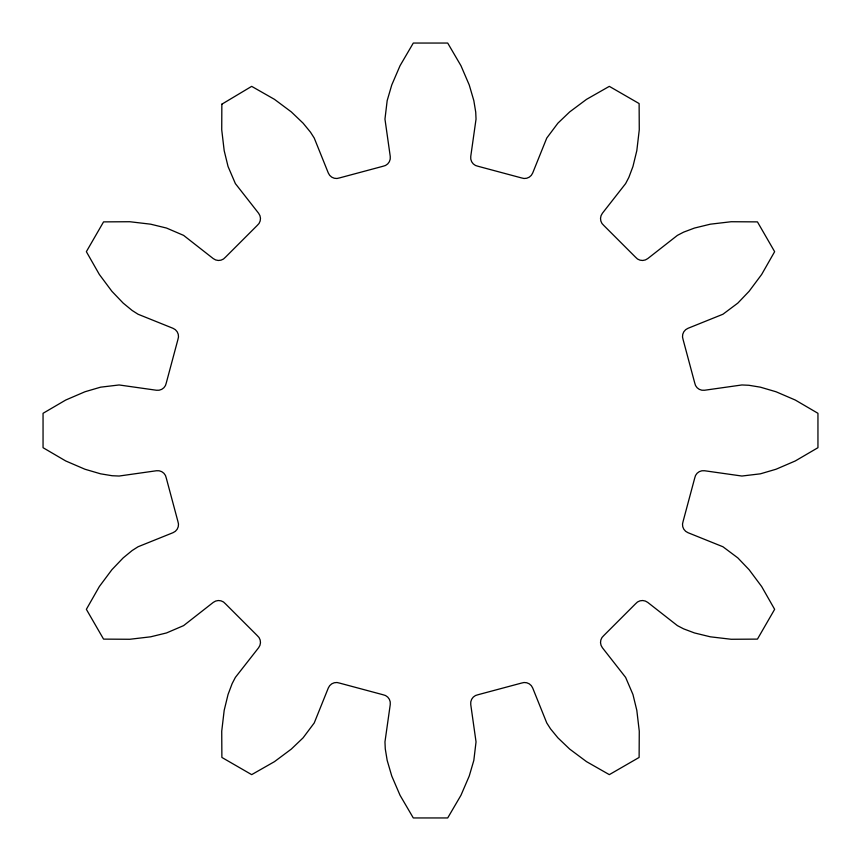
<?xml version="1.0" encoding="UTF-8"?>
<svg xmlns="http://www.w3.org/2000/svg" width="861" height="861" viewBox="0 0 861 861"><rect width="100%" height="100%" fill="white"/><g stroke="black" fill="none" stroke-linecap="round" stroke-linejoin="round"><path stroke-width="1.29" d="M221.847 104.192L221.729 129.817L224.183 150.643L228.047 166.496L235.376 183.597L258.601 213.259A8.696 8.696 0 0 1 257.181 225.485L225.485 257.181A8.696 8.696 0 0 1 213.259 258.601L183.597 235.376L166.496 228.047L150.643 224.183L129.817 221.729L103.557 221.88L86.358 251.67L99.359 274.487L111.898 291.298L123.166 303.094L132.163 310.477L138.061 314.243L173.018 328.31A8.696 8.696 0 0 1 177.893 339.611L166.291 382.908A8.696 8.696 0 0 1 156.422 390.248L119.109 384.964L100.629 387.17L84.981 391.755L65.716 400.042L43.05 413.302L43.05 447.698L65.716 460.958L84.981 469.245L100.629 473.83L112.124 475.724L119.109 476.036L156.422 470.752A8.696 8.696 0 0 1 166.291 478.092L177.893 521.389A8.696 8.696 0 0 1 173.018 532.69L138.061 546.757L132.163 550.523L123.166 557.906L111.898 569.702L99.359 586.513L86.358 609.33L103.557 639.12L129.817 639.271L150.643 636.817L166.496 632.953L183.597 625.624L213.259 602.399A8.696 8.696 0 0 1 225.485 603.819L257.181 635.515A8.696 8.696 0 0 1 258.601 647.741L235.376 677.403L232.147 683.602L228.047 694.504L224.183 710.357L221.729 731.183L221.88 757.443L251.67 774.642L274.487 761.641L291.298 749.102L303.094 737.834L314.243 722.939L328.31 687.982A8.696 8.696 0 0 1 339.611 683.107L382.908 694.709A8.696 8.696 0 0 1 390.248 704.578L384.964 741.891L385.276 748.876L387.17 760.371L391.755 776.019L400.042 795.284L413.302 817.95L447.698 817.95L460.958 795.284L469.245 776.019L473.83 760.371L476.036 741.891L470.752 704.578A8.696 8.696 0 0 1 478.092 694.709L521.389 683.107A8.696 8.696 0 0 1 532.69 687.982L546.757 722.939L550.523 728.837L557.906 737.834L569.702 749.102L586.513 761.641L609.33 774.642L639.12 757.443L639.271 731.183L636.817 710.357L632.953 694.504L625.624 677.403L602.399 647.741A8.696 8.696 0 0 1 603.819 635.515L635.515 603.819A8.696 8.696 0 0 1 647.741 602.399L677.403 625.624L683.602 628.853L694.504 632.953L710.357 636.817L731.183 639.271L757.443 639.12L774.642 609.33L761.641 586.513L749.102 569.702L737.834 557.906L722.939 546.757L687.982 532.69A8.696 8.696 0 0 1 683.107 521.389L694.709 478.092A8.696 8.696 0 0 1 704.578 470.752L741.891 476.036L760.371 473.83L776.019 469.245L795.284 460.958L817.95 447.698L817.95 413.302L795.284 400.042L776.019 391.755L760.371 387.17L748.876 385.276L741.891 384.964L704.578 390.248A8.696 8.696 0 0 1 694.709 382.908L683.107 339.611A8.696 8.696 0 0 1 687.982 328.31L722.939 314.243L737.834 303.094L749.102 291.298L761.641 274.487L774.642 251.67L757.443 221.88L731.183 221.729L710.357 224.183L694.504 228.047L683.602 232.147L677.403 235.376L647.741 258.601A8.696 8.696 0 0 1 635.515 257.181L603.819 225.485A8.696 8.696 0 0 1 602.399 213.259L625.624 183.597L628.853 177.398L632.953 166.496L636.817 150.643L639.271 129.817L639.12 103.557L609.33 86.358L586.513 99.359L569.702 111.898L557.906 123.166L546.757 138.061L532.69 173.018A8.696 8.696 0 0 1 521.389 177.893L478.092 166.291A8.696 8.696 0 0 1 470.752 156.422L476.036 119.109L475.724 112.124L473.83 100.629L469.245 84.981L460.958 65.716L447.698 43.05L413.302 43.05L400.042 65.716L391.755 84.981L387.17 100.629L384.964 119.109L390.248 156.422A8.696 8.696 0 0 1 382.908 166.291L339.611 177.893A8.696 8.696 0 0 1 328.31 173.018L314.243 138.061L310.477 132.163L303.094 123.166L291.298 111.898L274.487 99.359L251.67 86.358L221.847 104.192"/></g></svg>
